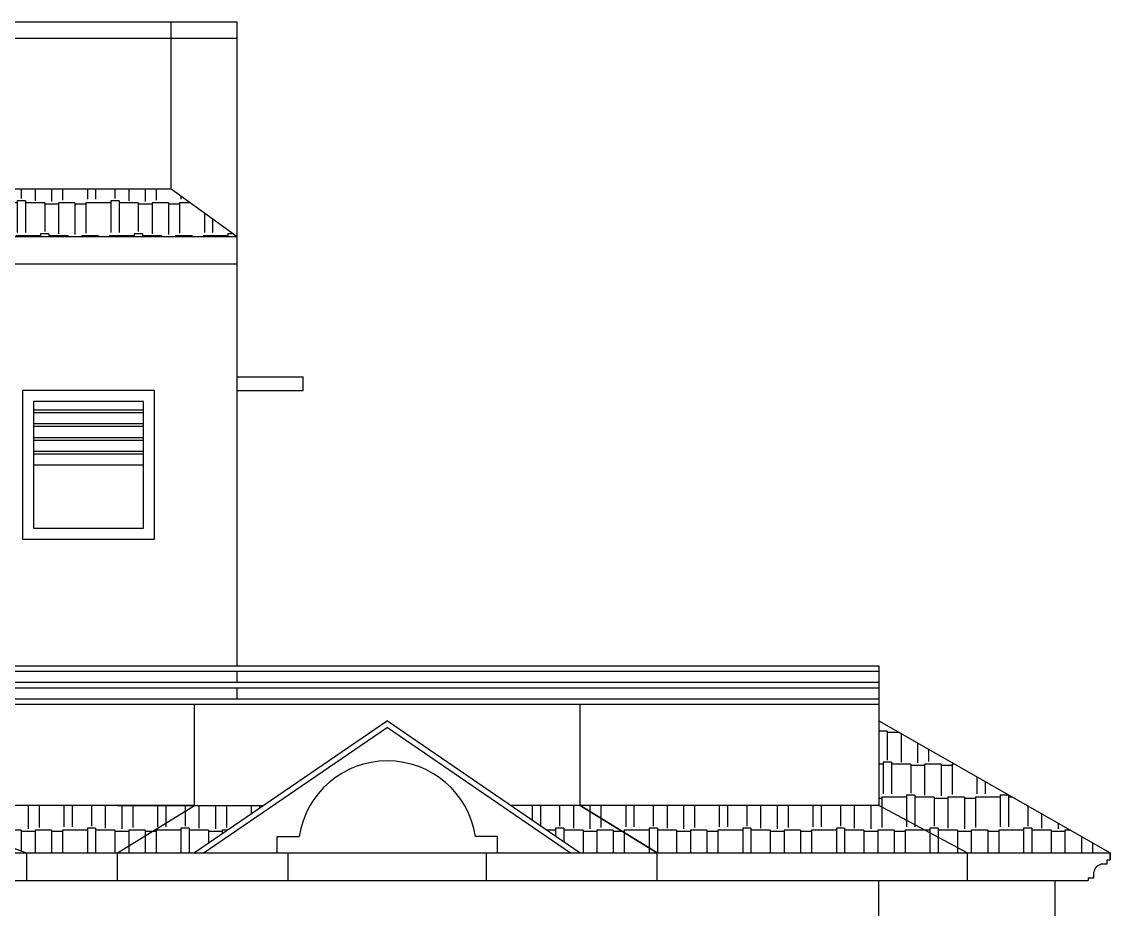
# Model space of a CAD drawing. Header units: inches. Extents: x 1397 to 20304, y -27267 to -746.
# Drawn here: x 14070.6 to 14268.2, y -20990.3 to -20829.1 of the extents above; entities that cross this region are included whole.
import ezdxf

# ---------------------------------------------------------------- set-up
doc = ezdxf.new("R2010")
doc.units = ezdxf.units.IN
doc.header["$LTSCALE"] = 17
doc.header["$MEASUREMENT"] = 0
doc.layers.add('25 BOT BAR', color=12, linetype='Continuous', lineweight=25)
doc.layers.add('OUTLINE', color=1, linetype='Continuous', lineweight=25)

msp = doc.modelspace()

# ---------------------------------------------------------------- hatches: boundary and pattern name
at = {"layer": '25 BOT BAR'}
h = msp.add_hatch(dxfattribs=at)
h.set_pattern_fill('AR-RSHKE', color=8, scale=0.5, angle=180)
h.paths.add_polyline_path([(14097.72, -20859.49), (13951.23, -20859.49), (13963.23, -20868.11), (14109.72, -20868.11)])
h = msp.add_hatch(dxfattribs=at)
h.set_pattern_fill('AR-RSHKE', color=8, scale=0.5, angle=180)
h.paths.add_polyline_path([(14226.23, -20956.11), (14226.23, -20971.49), (14242.23, -20980.11), (14268.23, -20980.11)])
h = msp.add_hatch(dxfattribs=at)
h.set_pattern_fill('AR-RSHKE', color=8, scale=0.5, angle=180)
h.paths.add_polyline_path([(14047.76, -20971.49), (14071.48, -20980.11), (14087.98, -20980.11), (14101.98, -20971.49)])
h = msp.add_hatch(dxfattribs=at)
h.set_pattern_fill('AR-RSHKE', color=8, scale=0.5, angle=180)
h.paths.add_polyline_path([(14087.98, -20980.11), (14101.98, -20980.11), (14114.55, -20971.49), (14101.98, -20971.49)])
h = msp.add_hatch(dxfattribs=at)
h.set_pattern_fill('AR-RSHKE', color=8, scale=0.5, angle=180)
h.paths.add_polyline_path([(14171.98, -20971.49), (14159.4, -20971.49), (14171.98, -20980.11), (14185.98, -20980.11)])
h = msp.add_hatch(dxfattribs=at)
h.set_pattern_fill('AR-RSHKE', color=8, scale=0.5, angle=180)
h.paths.add_polyline_path([(14171.98, -20971.49), (14185.98, -20980.11), (14242.23, -20980.11), (14226.23, -20971.49)])

# ---------------------------------------------------------------- linework, layer by layer
for p, q in [((13766.23, -20829.11), (14109.72, -20829.11)), ((14097.72, -20859.49), (14097.72, -20829.11)), ((14109.72, -20873.11), (14109.72, -20829.11)), ((13766.23, -20832.11), (14109.72, -20832.11)), ((13951.23, -20859.49), (14097.72, -20859.49)), ((14097.72, -20859.49), (14109.72, -20868.11)), ((13766.23, -20868.11), (14109.72, -20868.11)), ((14109.72, -20946.11), (14109.72, -20868.11)), ((13766.23, -20873.11), (14109.72, -20873.11)), ((14109.72, -20893.61), (14121.72, -20893.61)), ((14121.72, -20896.11), (14121.72, -20893.61)), ((14109.72, -20896.11), (14121.72, -20896.11)), ((13933.23, -20946.11), (14226.23, -20946.11)), ((13933.23, -20947.11), (14226.23, -20947.11)), ((14109.72, -20949.11), (14109.72, -20947.11)), ((14226.23, -20946.11), (14226.23, -20971.49)), ((13933.23, -20949.11), (14226.23, -20949.11)), ((13933.23, -20950.11), (14226.23, -20950.11)), ((14109.72, -20952.11), (14109.72, -20950.11)), ((13933.23, -20952.11), (14226.23, -20952.11)), ((13933.23, -20953.11), (14226.23, -20953.11)), ((14101.98, -20971.49), (14101.98, -20953.11)), ((14171.98, -20971.49), (14171.98, -20953.11)), ((14005.48, -20956.11), (14071.48, -20980.11)), ((14136.98, -20956.11), (14101.98, -20980.11)), ((14136.98, -20957.32), (14103.74, -20980.11)), ((14136.98, -20956.11), (14171.98, -20980.11)), ((14136.98, -20957.32), (14170.21, -20980.11)), ((14226.23, -20956.11), (14268.23, -20980.11)), ((14087.98, -20971.49), (14114.55, -20971.49)), ((14087.98, -20980.11), (14101.98, -20971.49)), ((14171.98, -20971.49), (14159.4, -20971.49)), ((14185.98, -20980.11), (14171.98, -20971.49)), ((14116.98, -20980.11), (14116.98, -20977.11)), ((14116.98, -20977.11), (14120.98, -20977.11)), ((14156.98, -20977.11), (14152.98, -20977.11)), ((14156.98, -20980.11), (14156.98, -20977.11)), ((13841.23, -20980.11), (14268.23, -20980.11)), ((14071.48, -20980.11), (14071.48, -20985.11)), ((14087.98, -20985.11), (14087.98, -20980.11)), ((14118.98, -20985.11), (14118.98, -20980.11)), ((14154.98, -20985.11), (14154.98, -20980.11)), ((14185.98, -20985.11), (14185.98, -20980.11)), ((14242.23, -20980.11), (14242.23, -20985.11)), ((14268.23, -20981.36), (14268.23, -20980.11)), ((14268.23, -20980.11), (14268.23, -20981.36)), ((14266.73, -20982.11), (14267.68, -20982.11)), ((14267.68, -20982.11), (14267.68, -20981.36)), ((14267.68, -20981.36), (14268.23, -20981.36)), ((13841.23, -20985.11), (14264.23, -20985.11)), ((14226.23, -21083.49), (14226.23, -20985.11)), ((14258.23, -21083.49), (14258.23, -20985.11)), ((14264.23, -20984.61), (14264.23, -20985.11)), ((14264.23, -20984.61), (14265.23, -20984.61)), ((14265.23, -20984.11), (14265.23, -20983.61)), ((14265.23, -20984.61), (14265.23, -20984.11))]:
    msp.add_line(p, q, dxfattribs=at)
for points in [[(14047.76, -20971.49), (14071.48, -20980.11), (14087.98, -20980.11), (14101.98, -20971.49), (14047.76, -20971.49)], [(14171.98, -20971.49), (14185.98, -20980.11), (14242.23, -20980.11), (14226.23, -20971.49), (14171.98, -20971.49)]]:
    msp.add_lwpolyline(points, dxfattribs=at)
for centre, radius, start, end in [((14136.98, -20979.58), 16.19, 8.7546, 171.2454), ((14267.13, -20984.01), 1.94, 101.7959, 168.2044)]:
    msp.add_arc(centre, radius, start, end, dxfattribs=at)
at = {"layer": 'OUTLINE', "color": 7}
for p, q in [((14094.72, -20896.11), (14070.72, -20896.11)), ((14070.72, -20896.11), (14070.72, -20923.11)), ((14094.72, -20923.11), (14094.72, -20896.11)), ((14070.72, -20923.11), (14094.72, -20923.11))]:
    msp.add_line(p, q, dxfattribs=at)
at = {"layer": 'OUTLINE', "color": 253, "true_color": 0x9898cc}
for p, q in [((14092.72, -20898.11), (14072.72, -20898.11)), ((14072.72, -20898.11), (14072.72, -20921.11)), ((14092.72, -20921.11), (14092.72, -20898.11)), ((14072.72, -20899.61), (14092.72, -20899.61)), ((14072.72, -20900.11), (14092.72, -20900.11)), ((14072.72, -20902.11), (14092.72, -20902.11)), ((14072.72, -20902.61), (14092.72, -20902.61)), ((14072.72, -20904.61), (14092.72, -20904.61)), ((14072.72, -20905.11), (14092.72, -20905.11)), ((14072.72, -20907.11), (14092.72, -20907.11)), ((14072.72, -20907.61), (14092.72, -20907.61)), ((14072.72, -20909.61), (14092.72, -20909.61)), ((14072.72, -20921.11), (14092.72, -20921.11))]:
    msp.add_line(p, q, dxfattribs=at)

doc.saveas('drawing.dxf')
